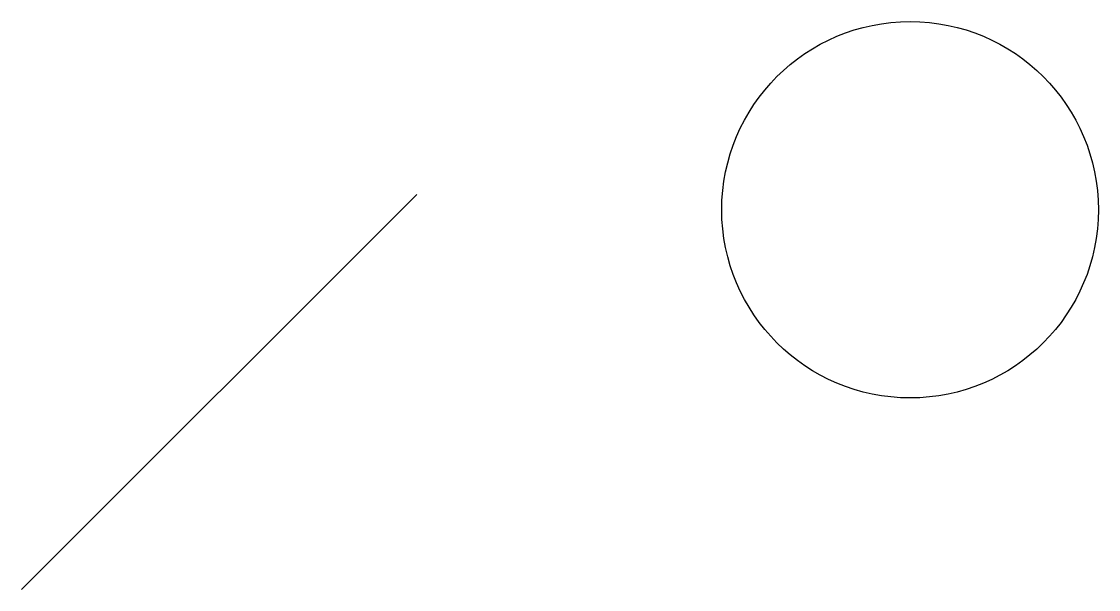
# Model space of a CAD drawing. Header units: inches. Extents: x 0 to 13.6, y 0 to 7.2.
import ezdxf

# ---------------------------------------------------------------- set-up
doc = ezdxf.new("R2010")
doc.units = ezdxf.units.IN
doc.header["$MEASUREMENT"] = 0

msp = doc.modelspace()

# ---------------------------------------------------------------- linework, layer by layer
at = {"color": 82, "true_color": 0x34c918}
msp.add_line((0, 0), (5, 5), dxfattribs=at)
at = {"color": 42, "true_color": 0xe29000}
msp.add_circle((11.242, 4.808), 2.383, dxfattribs=at)

doc.saveas('drawing.dxf')
